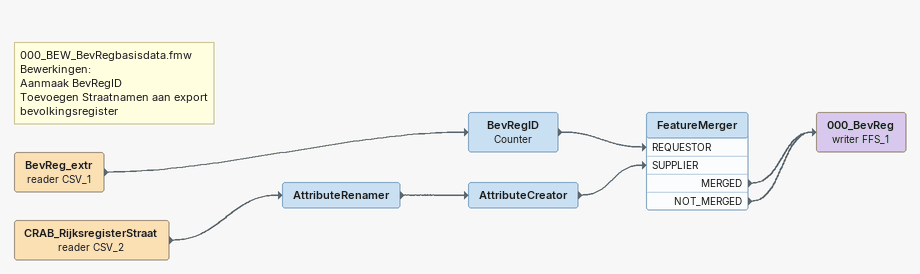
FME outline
Note: 000_BEW_BevRegbasisdata.fmw / Bewerkingen: / Aanmaak BevRegID / Toevoegen Straatnamen aan export bevolkingsregister
BevReg_extr (reader CSV_1)
    -> BevRegID
BevRegID: Counter
    -> FeatureMerger [REQUESTOR]
CRAB_RijksregisterStraat (reader CSV_2)
    -> AttributeRenamer
AttributeRenamer
    -> AttributeCreator
AttributeCreator
    -> FeatureMerger [SUPPLIER]
FeatureMerger
    MERGED -> 000_BevReg (writer FFS_1)
    NOT_MERGED -> 000_BevReg (writer FFS_1)
000_BevReg (writer FFS_1)
